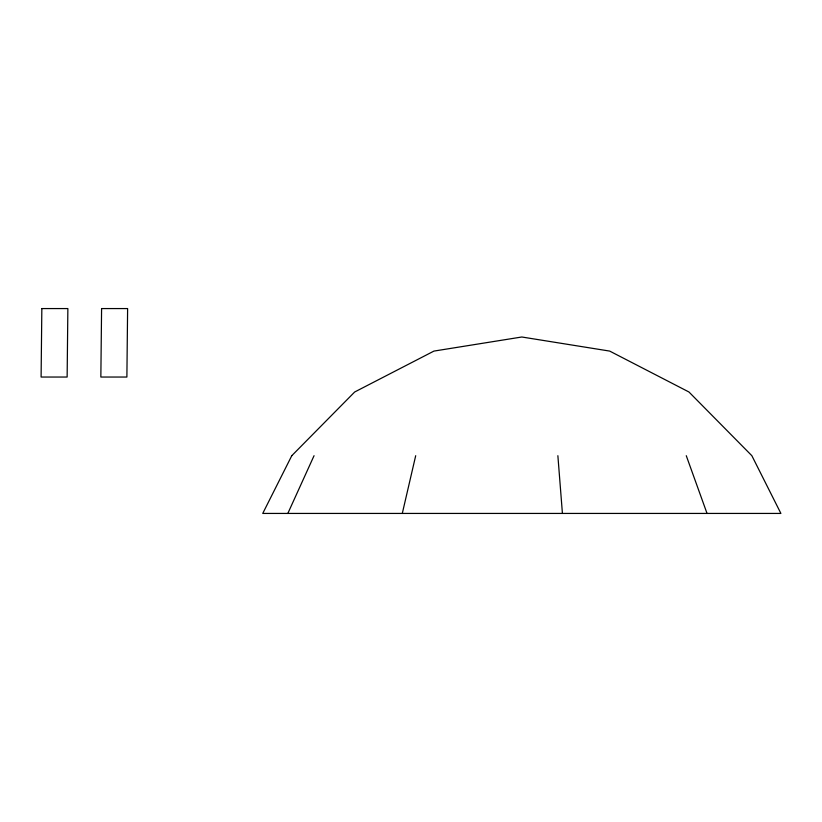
<?xml version="1.0" encoding="UTF-8"?>
<svg xmlns="http://www.w3.org/2000/svg" width="822" height="822" viewBox="0 0 822 822"><rect width="100%" height="100%" fill="white"/><g stroke="black" fill="none" stroke-linecap="round" stroke-linejoin="round"><path stroke-width="1.23" d="M402.297 513.431L415.696 455.696M287.834 513.431L314.055 455.696M686.267 455.696L707.033 513.431M557.871 455.696L562.423 513.431M41.84 308.569L41.1 377.041L67.137 377.041L67.866 308.569L41.84 308.569M101.589 308.569L100.849 377.041L126.886 377.041L127.616 308.569L101.589 308.569M291.779 455.696L262.742 513.431L780.9 513.431L751.853 455.696L688.949 391.991L609.688 351.086L521.816 336.999L433.954 351.086L354.683 391.991L291.779 455.696"/></g></svg>
